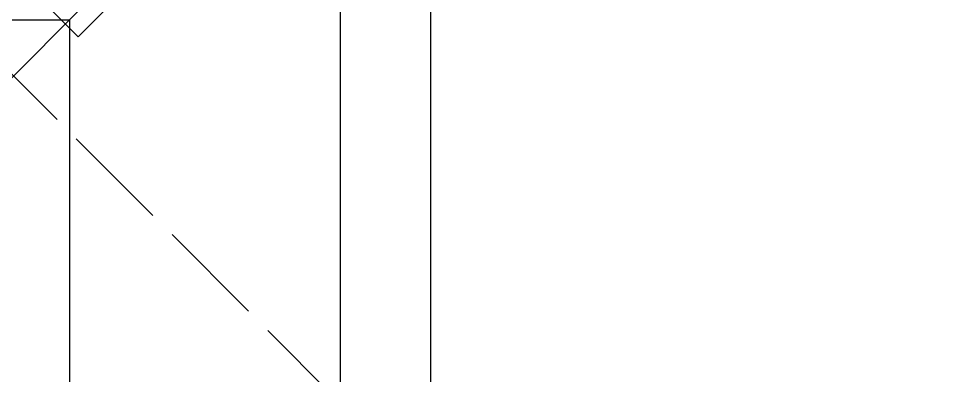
# Model space of a CAD drawing. Header units: millimetres. Extents: x 163705 to 1616509, y 81827 to 302547.
# Drawn here: x 249804 to 250845, y 153889 to 154284 of the extents above; entities that cross this region are included whole.
import ezdxf

# ---------------------------------------------------------------- set-up
doc = ezdxf.new("R2010")
doc.units = ezdxf.units.MM
doc.header["$LTSCALE"] = 10
doc.linetypes.add('ACAD_ISO02W100', pattern=[15, 12, -3])
doc.layers.add('1-虚线', color=8, linetype='ACAD_ISO02W100', lineweight=0)

# ---------------------------------------------------------------- blocks, each defined once
blk = doc.blocks.new('G$C2612153E')
blk.add_line((1827.8, 5844.2), (3727.8, 3944.2))
for points in [[(1727.8, 5944.2), (3727.8, 5944.2), (3727.8, 3944.2), (1727.8, 3944.2)], [(1827.8, 5844.2), (3627.8, 5844.2), (3627.8, 4044.2), (1827.8, 4044.2)], [(2127.8, 5544.2), (3327.8, 5544.2), (3327.8, 4344.2), (2127.8, 4344.2)]]:
    blk.add_lwpolyline(points, close=True)
at = {"layer": '1-虚线'}
blk.add_lwpolyline([(3549.4, 4150.9), (3337.3, 4363), (3309, 4334.7), (3521.1, 4122.6)], close=True, dxfattribs=at)
blk = doc.blocks.new('A$C285bc443')
at = {"layer": '1-虚线'}
blk.add_lwpolyline([(2418.3, 1273.9), (721.3, -423.2), (2418.3, -2120.2, -2.414214)], format="xyb", close=True, dxfattribs=at)
blk = doc.blocks.new('A$C790c3438')
at = {"rotation": 90}
for name, p in [('G$C2612153E', (9059.6, 11948.9)), ('A$C285bc443', (5360.4, 13363))]:
    blk.add_blockref(name, p, dxfattribs=at)

msp = doc.modelspace()

# ---------------------------------------------------------------- block references
msp.add_blockref('A$C790c3438', (245144.313, 139006.156))

doc.saveas('drawing.dxf')
